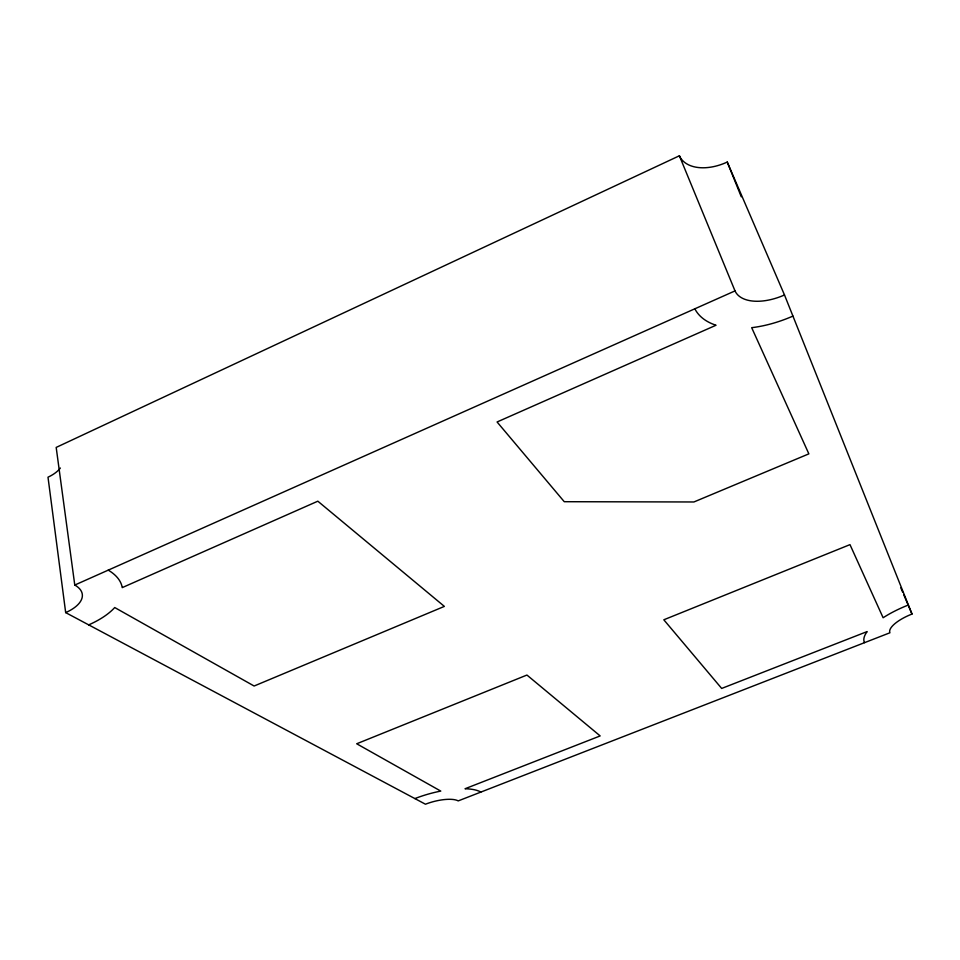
<?xml version="1.0" encoding="UTF-8"?>
<svg xmlns="http://www.w3.org/2000/svg" width="960" height="960" viewBox="0 0 960 960"><rect width="100%" height="100%" fill="white"/><g stroke="black" fill="none" stroke-linecap="round" stroke-linejoin="round"><path stroke-width="1.44" d="M679.38 155.784L56.184 447.42L74.772 585.048A41.376 19.176 -7 0 1 65.676 612.612L425.46 804.216A25.344 8.244 -14.8 0 1 458.208 800.904L889.932 632.772A27.54 9.288 -21.2 0 1 912 614.052L784.5 294.972L727.248 162.048A42.396 26.568 -27.1 0 1 679.38 155.784L735.012 290.904A44.76 24.456 -25 0 0 784.5 294.972M74.772 585.048L735.012 290.904M900.816 587.868L902.58 591.996M903.756 594.756L912 614.052M727.248 162.048L741.264 196.776M65.676 612.612L48 477.192A39.384 21.06 -4.8 0 0 60.384 468.036M88.692 624.876A82.836 38.4 -7 0 0 114.72 607.536L254.124 686.016L444.372 606.396L317.832 501.192L122.22 587.628A82.836 38.4 -7 0 0 108.24 570.132M792.936 316.092A89.604 49.008 -25 0 1 751.68 327.684L808.86 453.864L693.912 501.972L564.264 501.708L497.076 421.98L716.028 325.236A89.604 49.008 -25 0 1 694.848 308.796M864.528 642.66A55.116 18.6 -21.2 0 1 867.156 631.572L721.68 688.44L663.816 619.788L849.984 544.632L883.116 617.748A55.116 18.6 -21.2 0 1 908.388 605.004M414.9 798.588A50.712 16.512 -14.8 0 1 440.772 791.088L356.7 743.772L526.944 675.048L600.168 735.924L465.036 788.748A50.712 16.512 -14.8 0 1 480.852 792.084"/></g></svg>
